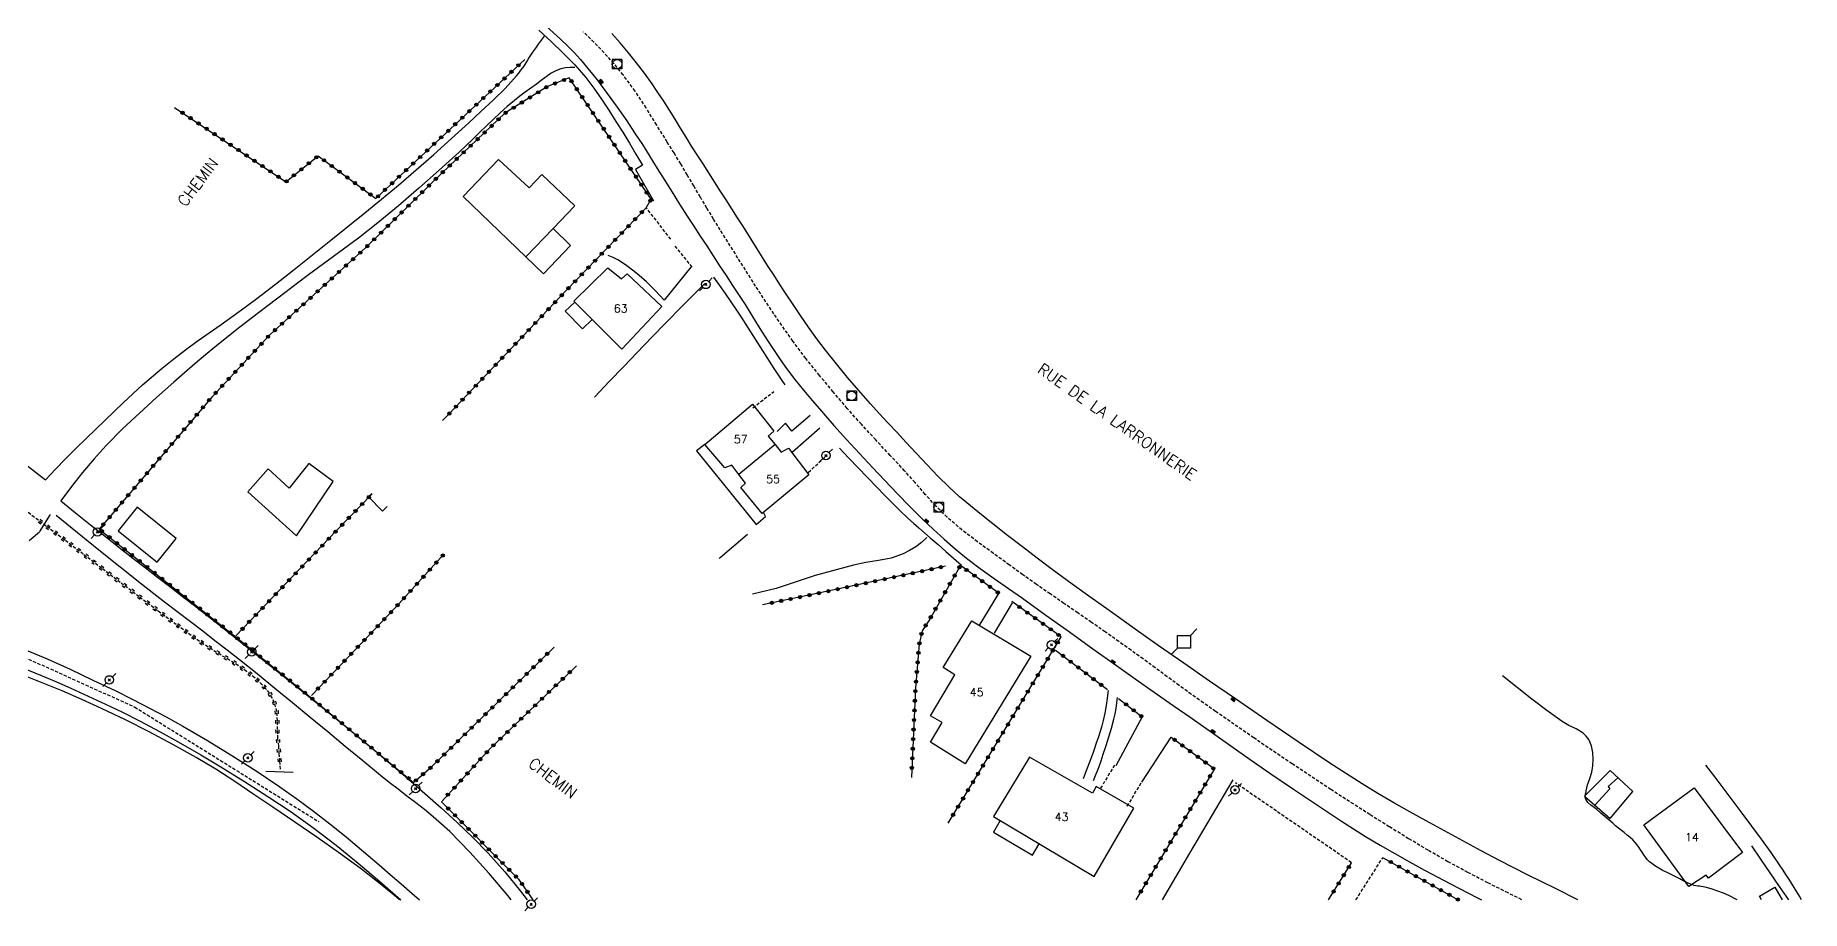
# Model space of a CAD drawing. Header units: millimetres. Extents: x 168000 to 169000, y 126998 to 128000.
# Drawn here: x 168710.1 to 168986.1, y 126998.3 to 127134.9 of the extents above; entities that cross this region are included whole.
import ezdxf
from ezdxf.enums import TextEntityAlignment as Align

# ---------------------------------------------------------------- set-up
doc = ezdxf.new("R2010")
doc.units = ezdxf.units.MM
doc.linetypes.add('DASHED', pattern=[0.75, 0.5, -0.25])
doc.layers.get('0').update_dxf_attribs({"linetype": 'CONTINUOUS'})
for name, color, linetype in [('W0001', 6, 'DASHED'), ('W0008', 7, 'CONTINUOUS'), ('W0014', 7, 'CONTINUOUS'), ('W0017', 7, 'CONTINUOUS'), ('W0071', 7, 'CONTINUOUS'), ('W0101', 7, 'CONTINUOUS'), ('W0104', 1, 'CONTINUOUS'), ('W0112', 1, 'DASHED'), ('W0120', 7, 'CONTINUOUS'), ('W0211', 2, 'CONTINUOUS'), ('W0220', 5, 'DASHED'), ('W0323', 7, 'CONTINUOUS'), ('W0330', 7, 'CONTINUOUS'), ('W0401', 7, 'CONTINUOUS'), ('W0420', 7, 'CONTINUOUS'), ('W0473', 7, 'CONTINUOUS'), ('W0510', 5, 'CONTINUOUS'), ('W0600', 7, 'CONTINUOUS'), ('W0989', 7, 'CONTINUOUS'), ('W0991', 7, 'CONTINUOUS'), ('W1102', 7, 'CONTINUOUS')]:
    doc.layers.add(name, color=color, linetype=linetype)
doc.styles.get("Standard").update_dxf_attribs({"font": 'romans.shx', "width": 0.85})

# ---------------------------------------------------------------- blocks, each defined once
blk = doc.blocks.new('T420')
for p, q in [((0.75, 0.75), (-0.75, 0.75)), ((-0.75, 0.75), (-0.75, -0.75)), ((0.75, 0.75), (0.75, -0.75)), ((0.75, -0.75), (-0.75, -0.75))]:
    blk.add_line(p, q)
blk.add_ellipse((0, 0), major_axis=(-0.53, 0.53), ratio=1, start_param=3.926991, end_param=10.210176)
blk = doc.blocks.new('T401')
for p, q in [((-0.3, 0.3), (0, 0.3)), ((-0.3, -0.25), (-0.3, 0.3)), ((-0.3, 0.15), (0, 0.15)), ((-0.3, 0), (0, 0)), ((0, 0.3), (0, -0.25)), ((-0.3, -0.15), (0, -0.15)), ((-0.3, -0.25), (-0.3, -0.3)), ((-0.3, -0.3), (0, -0.3)), ((0, -0.3), (0, -0.25))]:
    blk.add_line(p, q)
blk = doc.blocks.new('T600')
for p, q in [((-0.999999, 0.999999), (0.999999, 0.999999)), ((-0.999999, -0.999999), (-0.999999, 0.999999)), ((0.999999, 0.999999), (1.999998, 1.999998)), ((0.999999, 0.999999), (0.999999, -0.999999)), ((-0.999999, -0.999999), (-1.999998, -1.999998)), ((0.999999, -0.999999), (-0.999999, -0.999999))]:
    blk.add_line(p, q)
blk = doc.blocks.new('T473')
for p, q in [((-0.166667, 0.166667), (0.166667, -0.166667)), ((-0.166667, -0.166667), (0.166667, 0.166667)), ((0.500001, 0.500001), (1.000002, 1.000002)), ((-1.000002, -1.000002), (-0.500001, -0.500001))]:
    blk.add_line(p, q)
blk.add_ellipse((0, 0), major_axis=(0.471405, 0.471405), ratio=1, start_param=5.4977871438, end_param=11.780972451)
blk = doc.blocks.new('t323o')
at = {"color": 0, "linetype": 'Continuous'}
for radius in [0.25, 0.15]:
    blk.add_circle((0, 0), radius, dxfattribs=at)
blk = doc.blocks.new('t220o')
at = {"color": 0, "linetype": 'Continuous'}
for p, q in [((-0.25, 0.25), (0.25, 0.25)), ((-0.25, -0.25), (0.25, -0.25))]:
    blk.add_line(p, q, dxfattribs=at)

msp = doc.modelspace()

# ---------------------------------------------------------------- linework, layer by layer
at = {"layer": 'W0001'}
for points in [[(168942.36, 127000), (168940.21, 127001.07), (168937.06, 127002.64), (168933.93, 127004.26), (168930.83, 127005.94), (168927.74, 127007.71), (168924.68, 127009.53), (168921.64, 127011.39), (168918.62, 127013.28), (168912.53, 127017.2), (168906.48, 127021.21), (168900.48, 127025.27), (168894.52, 127029.39), (168892.61, 127030.72), (168890.72, 127032.08), (168888.83, 127033.45), (168886.95, 127034.82), (168885.08, 127036.2), (168883.2, 127037.58), (168881.31, 127038.94), (168879.42, 127040.3), (168877.28, 127041.8), (168875.14, 127043.3), (168872.98, 127044.78), (168870.83, 127046.25), (168868.68, 127047.74), (168866.53, 127049.23), (168864.4, 127050.74), (168862.28, 127052.27), (168859.8, 127054.07), (168857.32, 127055.87), (168854.89, 127057.74), (168852.56, 127059.74), (168850.81, 127061.46), (168849.17, 127063.28), (168847.56, 127065.13), (168845.94, 127066.95), (168843.69, 127069.37), (168841.42, 127071.79), (168839.18, 127074.22), (168836.98, 127076.7), (168834.79, 127079.26), (168832.63, 127081.85), (168830.51, 127084.49), (168828.48, 127087.19), (168825.5, 127091.44), (168822.66, 127095.78), (168819.9, 127100.17), (168817.14, 127104.56), (168816.09, 127106.26), (168815.05, 127107.98), (168814.02, 127109.7), (168813, 127111.42), (168811.98, 127113.15), (168810.95, 127114.87), (168809.91, 127116.58), (168808.85, 127118.28), (168807.2, 127120.94), (168805.55, 127123.61), (168803.82, 127126.24), (168801.97, 127128.77), (168800.51, 127130.54), (168798.98, 127132.23), (168797.39, 127133.87), (168795.77, 127135.47)], [(168694.71, 127044.05), (168725.65, 127030.08), (168754.41, 127012.19)]]:
    msp.add_lwpolyline(points, dxfattribs=at)
at = {"layer": 'W0008'}
for points in [[(168951.14, 127000), (168947.62, 127001.73), (168943.24, 127003.91), (168938.89, 127006.13), (168936, 127007.64), (168933.13, 127009.18), (168930.27, 127010.75), (168927.42, 127012.33), (168924.89, 127013.74), (168922.38, 127015.15), (168919.88, 127016.6), (168917.4, 127018.1), (168912.39, 127021.32), (168907.44, 127024.63), (168902.53, 127028), (168897.62, 127031.37), (168893.59, 127034.14), (168889.57, 127036.92), (168885.56, 127039.71), (168881.57, 127042.52), (168878.41, 127044.76), (168875.26, 127047), (168872.13, 127049.27), (168869.01, 127051.56), (168866.66, 127053.31), (168864.33, 127055.08), (168862.01, 127056.87), (168859.71, 127058.68), (168857.97, 127060.08), (168856.24, 127061.48), (168854.53, 127062.91), (168852.88, 127064.4), (168851.14, 127066.11), (168849.46, 127067.88), (168847.81, 127069.67), (168846.15, 127071.45), (168844.75, 127072.93), (168843.36, 127074.41), (168841.97, 127075.9), (168840.61, 127077.41), (168838.81, 127079.47), (168837.02, 127081.54), (168835.27, 127083.64), (168833.57, 127085.78), (168832.22, 127087.57), (168830.92, 127089.38), (168829.65, 127091.22), (168828.4, 127093.07), (168827.42, 127094.54), (168826.45, 127096.03), (168825.49, 127097.53), (168824.54, 127099.03), (168823.59, 127100.53), (168822.65, 127102.04), (168821.7, 127103.54), (168820.75, 127105.04), (168819.85, 127106.44), (168818.95, 127107.85), (168818.04, 127109.25), (168817.14, 127110.65), (168816.24, 127112.06), (168815.34, 127113.46), (168814.44, 127114.86), (168813.54, 127116.27), (168812.66, 127117.66), (168811.79, 127119.06), (168810.93, 127120.46), (168810.07, 127121.86), (168809.2, 127123.25), (168808.31, 127124.64), (168807.4, 127126.01), (168806.47, 127127.37), (168805.28, 127129.02), (168804.07, 127130.64), (168802.8, 127132.23), (168801.49, 127133.78), (168800.17, 127135.23)], [(168710.76, 127057.39), (168709.15, 127056.04)], [(168708.33, 127039.13), (168711.95, 127037.58), (168715.55, 127035.97), (168719.13, 127034.3), (168722.68, 127032.59), (168725.33, 127031.27), (168727.96, 127029.92), (168730.57, 127028.53), (168733.15, 127027.08), (168737.01, 127024.83), (168740.83, 127022.51), (168744.61, 127020.11), (168748.33, 127017.63), (168750.97, 127015.75), (168753.57, 127013.81), (168756.12, 127011.83), (168758.66, 127009.81), (168760.41, 127008.38), (168762.14, 127006.92), (168763.86, 127005.45), (168765.57, 127003.96), (168767.28, 127002.47), (168768.98, 127000.99), (168770.13, 127000)], [(168708.9, 127035.91), (168711.17, 127034.97), (168713.44, 127034), (168715.69, 127033), (168718.39, 127031.79), (168721.08, 127030.54), (168723.75, 127029.26), (168726.4, 127027.93), (168729.62, 127026.22), (168732.81, 127024.45), (168735.96, 127022.62), (168739.09, 127020.75), (168742.79, 127018.46), (168746.46, 127016.13), (168750.08, 127013.72), (168753.62, 127011.19), (168757.13, 127008.51), (168760.55, 127005.71), (168763.92, 127002.85), (168767.21, 127000)]]:
    msp.add_lwpolyline(points, dxfattribs=at)
at = {"layer": 'W0014'}
for points in [[(168788.8, 127135.74), (168790.72, 127133.98), (168792.59, 127132.18), (168794.4, 127130.31), (168796.11, 127128.35), (168797.39, 127126.7), (168798.57, 127124.99), (168799.71, 127123.24), (168800.83, 127121.49), (168801.9, 127119.8), (168802.94, 127118.1), (168803.96, 127116.38), (168804.96, 127114.65)], [(168789.87, 127136.42), (168792.22, 127134.31), (168793.27, 127133.29), (168794.29, 127132.24), (168795.29, 127131.15), (168796.24, 127130.04), (168797.9, 127127.99), (168799.48, 127125.88), (168801.02, 127123.73), (168802.52, 127121.57), (168803.75, 127119.74), (168804.96, 127117.9), (168806.14, 127116.04), (168807.3, 127114.17), (168808.46, 127112.3), (168809.62, 127110.43), (168810.79, 127108.56), (168811.98, 127106.71), (168812.98, 127105.16), (168813.99, 127103.61), (168815.01, 127102.06), (168816.03, 127100.52), (168817.04, 127098.97), (168818.06, 127097.43), (168819.07, 127095.88), (168820.08, 127094.34), (168821, 127092.91), (168821.91, 127091.47), (168822.8, 127090.02), (168823.7, 127088.58), (168824.61, 127087.14), (168825.54, 127085.72), (168826.49, 127084.31), (168827.47, 127082.92), (168828.78, 127081.2), (168830.14, 127079.53), (168831.53, 127077.88), (168832.93, 127076.25), (168834.89, 127074.02), (168836.87, 127071.82), (168838.88, 127069.64), (168840.9, 127067.48), (168842.83, 127065.43), (168844.77, 127063.39), (168846.73, 127061.37), (168848.75, 127059.4), (168850.41, 127057.83), (168852.11, 127056.29), (168853.84, 127054.79), (168855.61, 127053.33), (168857.74, 127051.7), (168859.94, 127050.14), (168862.15, 127048.6), (168864.35, 127047.05), (168868.01, 127044.43), (168871.68, 127041.8), (168875.35, 127039.18), (168879.02, 127036.56), (168881.97, 127034.48), (168884.92, 127032.41), (168887.88, 127030.34), (168890.84, 127028.27), (168893.87, 127026.14), (168896.9, 127024), (168899.94, 127021.87), (168902.99, 127019.77), (168906.7, 127017.25), (168910.42, 127014.75), (168914.17, 127012.28), (168917.96, 127009.89), (168920.23, 127008.52), (168922.52, 127007.19), (168924.83, 127005.89), (168927.15, 127004.62), (168931.23, 127002.46), (168935.35, 127000.37), (168936.09, 127000)], [(168804.96, 127114.65), (168803.9, 127113.97)], [(168803.9, 127113.97), (168806.68, 127109.12)], [(168816.08, 127097.17), (168817, 127095.91), (168817.9, 127094.63), (168818.79, 127093.35), (168819.66, 127092.06), (168820.41, 127090.93), (168821.14, 127089.79), (168821.86, 127088.64), (168822.58, 127087.49), (168823.3, 127086.34), (168824.02, 127085.2), (168824.75, 127084.06), (168825.49, 127082.92), (168825.91, 127082.29), (168826.34, 127081.66), (168826.77, 127081.03), (168827.21, 127080.4)], [(168835.77, 127070.5), (168837.22, 127068.95), (168838.67, 127067.42), (168840.14, 127065.89), (168841.62, 127064.38), (168842.81, 127063.16), (168844, 127061.96), (168845.21, 127060.76), (168846.44, 127059.58), (168847.3, 127058.8), (168848.18, 127058.03), (168849.06, 127057.27), (168849.94, 127056.51), (168851.16, 127055.44), (168852.37, 127054.38), (168853.59, 127053.31), (168854.81, 127052.25)]]:
    msp.add_lwpolyline(points, dxfattribs=at)
at = {"layer": 'W0017'}
for points in [[(168808.35, 127093.6), (168807.02, 127095.07), (168805.61, 127096.46), (168804.12, 127097.76), (168802.55, 127098.97), (168801.86, 127099.44), (168801.14, 127099.87), (168800.4, 127100.25), (168799.64, 127100.59)], [(168812.51, 127098.73), (168808.35, 127093.6)], [(168797.51, 127078.48), (168797.54, 127078.51), (168799.79, 127080.89), (168802.05, 127083.26), (168805.18, 127086.51), (168808.33, 127089.74), (168811.49, 127092.95), (168814.68, 127096.14)], [(168831.16, 127075.58), (168828.3, 127073.17), (168827.32, 127074.39), (168826.02, 127073.09)], [(168828.43, 127069.91), (168832.67, 127073.68)], [(168816.98, 127053.28), (168817.13, 127053.42), (168819.27, 127055.26), (168821.41, 127057.09)], [(168849.41, 127056.56), (168848.58, 127055.79), (168847.68, 127055.1), (168846.71, 127054.5), (168845.7, 127053.99), (168843.81, 127053.34), (168841.86, 127052.93), (168839.89, 127052.62), (168837.96, 127052.25), (168831.96, 127050.59), (168825.88, 127048.61), (168822.19, 127047.7)], [(168857.59, 127042.74), (168860.64, 127047.8)], [(168862.73, 127046.37), (168859.92, 127041.62)], [(168877.72, 127032.64), (168877.6, 127031.47), (168877.44, 127030.3), (168877.23, 127029.14), (168876.98, 127027.98), (168876.76, 127027.12), (168876.49, 127026.27), (168876.21, 127025.43), (168875.92, 127024.59), (168875.43, 127023.15), (168874.91, 127021.72), (168874.38, 127020.29), (168873.83, 127018.87)], [(168875.47, 127018.61), (168875.87, 127019.63), (168876.26, 127020.66), (168876.63, 127021.7), (168876.98, 127022.74), (168877.43, 127024.08), (168877.86, 127025.43), (168878.27, 127026.79), (168878.62, 127028.17), (168878.81, 127029.01), (168878.97, 127029.87), (168879.1, 127030.72), (168879.21, 127031.58)], [(168883.05, 127028.54), (168878.92, 127020.91)], [(168883.02, 127018.37), (168887.58, 127025.36)]]:
    msp.add_lwpolyline(points, dxfattribs=at)
at = {"layer": 'W0071'}
for points in [[(168711.72, 127065.57), (168713.28, 127067.21), (168714.86, 127068.82), (168716.46, 127070.42), (168718.08, 127072.01), (168720.98, 127074.82), (168723.9, 127077.62), (168726.87, 127080.36), (168729.94, 127083), (168731.74, 127084.44), (168733.57, 127085.83), (168735.42, 127087.18), (168737.3, 127088.5), (168739.17, 127089.82), (168741.05, 127091.15), (168742.91, 127092.49), (168744.75, 127093.86), (168747.66, 127096.11), (168750.54, 127098.38), (168753.41, 127100.68), (168756.27, 127102.97), (168758.93, 127105.09), (168761.59, 127107.21), (168764.23, 127109.35), (168766.84, 127111.53), (168769.63, 127113.92), (168772.39, 127116.35), (168775.13, 127118.81), (168777.83, 127121.3), (168779.75, 127123.06), (168781.67, 127124.83), (168783.55, 127126.65), (168785.3, 127128.59), (168785.66, 127129.03), (168786, 127129.48), (168786.32, 127129.94), (168786.63, 127130.41), (168786.94, 127130.89), (168787.25, 127131.36), (168787.56, 127131.83), (168787.87, 127132.3), (168788.32, 127132.93), (168788.76, 127133.56), (168789.2, 127134.18), (168789.65, 127134.81)], [(168794.39, 127129.91), (168793.67, 127129.92), (168792.95, 127129.84), (168792.24, 127129.69), (168791.56, 127129.46), (168790.7, 127129.03), (168789.91, 127128.48), (168789.16, 127127.88), (168788.4, 127127.32), (168787.53, 127126.7), (168786.66, 127126.08), (168785.8, 127125.44), (168784.96, 127124.77), (168783.84, 127123.81), (168782.74, 127122.82), (168781.66, 127121.81), (168780.6, 127120.79), (168779.54, 127119.76), (168778.48, 127118.73), (168777.41, 127117.72), (168776.32, 127116.72), (168773.2, 127113.9), (168770.06, 127111.1), (168766.88, 127108.34), (168763.64, 127105.65), (168762.12, 127104.45), (168760.59, 127103.27), (168759.04, 127102.11), (168757.49, 127100.96), (168755.92, 127099.83), (168754.36, 127098.69), (168752.81, 127097.54), (168751.27, 127096.38), (168748.03, 127093.93), (168744.8, 127091.47), (168741.59, 127089), (168738.42, 127086.47), (168736.73, 127085.08), (168735.06, 127083.67), (168733.41, 127082.25), (168731.77, 127080.8), (168729.07, 127078.4), (168726.38, 127075.98), (168723.74, 127073.5), (168721.2, 127070.92), (168719.31, 127068.84), (168717.5, 127066.71), (168715.75, 127064.51), (168714.08, 127062.26)], [(168703.24, 127072.13), (168711.72, 127065.57)], [(168714.08, 127062.26), (168716.41, 127060.39), (168718.74, 127058.54), (168721.08, 127056.69), (168723.43, 127054.84), (168725.34, 127053.34), (168727.27, 127051.85), (168729.2, 127050.37), (168731.12, 127048.89), (168733.05, 127047.4), (168734.98, 127045.91), (168736.9, 127044.42), (168738.82, 127042.92), (168742.96, 127039.66), (168747.09, 127036.38), (168751.2, 127033.08), (168755.29, 127029.76), (168759.26, 127026.51), (168763.21, 127023.24), (168767.13, 127019.94), (168771, 127016.57), (168773.53, 127014.32), (168776.04, 127012.05), (168778.49, 127009.72), (168780.85, 127007.29), (168783.46, 127004.37), (168785.94, 127001.34), (168786.98, 127000)], [(168784.44, 127000), (168783.92, 127000.65), (168781.03, 127004.09), (168778.03, 127007.43), (168774.87, 127010.63), (168773.59, 127011.82), (168772.27, 127012.95), (168770.92, 127014.06), (168769.55, 127015.13), (168768.17, 127016.19), (168766.79, 127017.25), (168765.42, 127018.31), (168764.06, 127019.4), (168761.3, 127021.66), (168758.55, 127023.92), (168755.8, 127026.19), (168753.06, 127028.47), (168750.31, 127030.73), (168747.55, 127032.99), (168744.78, 127035.24), (168742, 127037.47), (168740.1, 127038.96), (168738.19, 127040.44), (168736.28, 127041.91), (168734.36, 127043.37), (168732.44, 127044.83), (168730.52, 127046.29), (168728.61, 127047.77), (168726.71, 127049.25), (168723.36, 127051.91), (168720.02, 127054.58), (168716.7, 127057.27), (168713.39, 127059.98)], [(168986.09, 127000), (168985.74, 127000.55), (168985.32, 127001.23), (168984.9, 127001.91), (168984.48, 127002.59), (168984.06, 127003.27), (168983.63, 127003.94), (168983.2, 127004.62), (168982.75, 127005.28), (168981.3, 127007.37), (168979.82, 127009.43), (168978.31, 127011.48), (168976.79, 127013.52), (168975.39, 127015.4), (168973.98, 127017.27), (168972.56, 127019.13), (168971.12, 127020.99)], [(168978.25, 127008.43), (168979.67, 127006.31), (168981.11, 127004.19), (168982.56, 127002.08), (168984.01, 127000)]]:
    msp.add_lwpolyline(points, dxfattribs=at)
at = {"layer": 'W0101'}
for points in [[(168794.39, 127108.3), (168789.28, 127113.21), (168787.28, 127111.12), (168782.5, 127115.55), (168776.97, 127109.8), (168786.78, 127100.38)], [(168794.38, 127108.29), (168791.01, 127104.78), (168786.78, 127100.38)], [(168820.05, 127066.37), (168818.92, 127067.82), (168817.83, 127067.4), (168814.71, 127071.08), (168822.18, 127077.38)], [(168822.18, 127077.38), (168825.49, 127073.15), (168824.64, 127072.35), (168825.69, 127071.06)], [(168825.69, 127071.06), (168826.65, 127069.89), (168827.77, 127070.47), (168830.97, 127066.34), (168823.69, 127060.27), (168820.35, 127064.33), (168821.09, 127065.04), (168820.05, 127066.37)]]:
    msp.add_lwpolyline(points, dxfattribs=at)
for points in [[(168799.56, 127098.65), (168801.7, 127096.91), (168802.6, 127097.7), (168808.01, 127092.59), (168801.78, 127085.94), (168794.26, 127093.46)], [(168856.45, 127043.53), (168865.67, 127038.02), (168855.42, 127021.23), (168849.96, 127024.57), (168851.79, 127027.64), (168849.96, 127028.7), (168853.8, 127035.13), (168851.98, 127036.27)], [(168865.46, 127022.23), (168859.84, 127012.99), (168875.53, 127003.61), (168881.75, 127014.29), (168875.84, 127017.65), (168875.31, 127016.62)], [(168961.43, 127011.67), (168969.3, 127017.49), (168976.87, 127007.37), (168971.55, 127003.35), (168971.18, 127003.82), (168968.45, 127002.05)]]:
    msp.add_lwpolyline(points, close=True, dxfattribs=at)
at = {"layer": 'W0104'}
for points in [[(168786.78, 127100.38), (168789.53, 127097.73), (168793.73, 127102.13), (168791.01, 127104.78)], [(168794.43, 127093.3), (168792.91, 127091.87), (168795.61, 127089.12), (168797.14, 127090.58)], [(168814.71, 127071.08), (168813.44, 127070.07), (168822.73, 127058.55), (168824.22, 127059.85), (168823.91, 127060.46)], [(168762.71, 127063.42), (168762.17, 127062.88), (168764.38, 127060.67)], [(168764.38, 127060.67), (168765.11, 127061.4)], [(168957.35, 127019.03), (168955.87, 127017.68), (168956.13, 127017.31), (168953.8, 127014.76)], [(168860.89, 127012.36), (168859.82, 127010.53), (168865.91, 127006.95), (168866.97, 127008.73)], [(168979.81, 127000), (168979.49, 127000.56), (168981.91, 127001.94)], [(168981.91, 127001.94), (168983.02, 127000)]]:
    msp.add_lwpolyline(points, dxfattribs=at)
for points in [[(168743.32, 127063.69), (168750.9, 127056.78), (168756.67, 127065.28), (168752.86, 127068.09), (168749.78, 127064.25), (168746.52, 127067.29)], [(168723.06, 127057.6), (168729.15, 127052.7), (168732.13, 127056.4), (168726.04, 127061.3), (168723.06, 127057.6)], [(168956.16, 127020.17), (168952.18, 127016.17), (168956.16, 127012.7), (168959.73, 127016.91)]]:
    msp.add_lwpolyline(points, close=True, dxfattribs=at)
at = {"layer": 'W0112'}
for points in [[(168809.41, 127103.1), (168805.57, 127108.03)], [(168812.77, 127098.76), (168810.07, 127102.05)], [(168822.23, 127076.8), (168825.51, 127079.34)], [(168830.89, 127066.71), (168833.75, 127069.33)], [(168878.73, 127021.02), (168876.56, 127017.39)], [(168880.72, 127014.58), (168883, 127018.39)], [(168915.76, 127005.78), (168897.64, 127018.23)], [(168916.46, 127000), (168920.64, 127006.55)]]:
    msp.add_lwpolyline(points, dxfattribs=at)
at = {"layer": 'W0120'}
for points in [[(168712.46, 127060.14), (168710.76, 127057.49)], [(168746.15, 127020.09), (168750.42, 127019.93)]]:
    msp.add_lwpolyline(points, dxfattribs=at)
at = {"layer": 'W0211'}
msp.add_lwpolyline([(168976, 127000), (168975.89, 127000.06), (168974.7, 127000.65), (168973.86, 127001.03), (168972.99, 127001.36), (168972.12, 127001.66), (168971.23, 127001.92), (168970.96, 127001.98), (168970.68, 127002.03), (168970.41, 127002.07), (168970.13, 127002.1), (168969.85, 127002.14), (168969.58, 127002.18), (168969.3, 127002.24), (168969.03, 127002.31), (168968.35, 127002.58), (168967.7, 127002.9), (168967.07, 127003.24), (168966.44, 127003.59), (168965.38, 127004.11), (168964.31, 127004.63), (168963.26, 127005.22), (168962.3, 127005.94), (168961.97, 127006.27), (168961.68, 127006.63), (168961.41, 127007.02), (168961.16, 127007.41), (168960.92, 127007.8), (168960.67, 127008.18), (168960.4, 127008.56), (168960.1, 127008.91), (168959.7, 127009.33), (168959.27, 127009.72), (168958.83, 127010.1), (168958.38, 127010.47), (168957.93, 127010.83), (168957.48, 127011.19), (168957.03, 127011.56), (168956.58, 127011.93), (168955.96, 127012.46), (168955.33, 127013), (168954.71, 127013.53), (168954.09, 127014.08), (168953.65, 127014.42), (168953.16, 127014.76), (168952.7, 127015.18), (168952.37, 127015.69), (168952.32, 127015.85), (168952.29, 127016.02), (168952.29, 127016.19), (168952.31, 127016.36), (168952.33, 127016.52), (168952.36, 127016.67), (168952.4, 127016.83), (168952.42, 127016.99), (168952.65, 127017.96), (168952.99, 127018.93), (168953.3, 127019.91), (168953.46, 127020.91), (168953.5, 127021.93), (168953.47, 127022.98), (168953.27, 127024.03), (168952.82, 127025.02), (168952.42, 127025.54), (168951.93, 127025.98), (168951.4, 127026.34), (168950.84, 127026.66), (168950.29, 127026.93), (168949.73, 127027.2), (168949.18, 127027.49), (168948.66, 127027.82), (168946.29, 127029.55), (168943.95, 127031.32), (168941.63, 127033.12), (168939.34, 127034.95)], dxfattribs=at)
at = {"layer": 'W0220'}
msp.add_lwpolyline([(168748.43, 127020.38), (168748.34, 127021.58), (168748.24, 127022.78), (168748.14, 127023.98), (168748.03, 127025.17), (168747.97, 127026.55), (168747.96, 127027.95), (168747.85, 127029.37), (168747.5, 127030.74), (168747.15, 127031.52), (168746.69, 127032.25), (168746.15, 127032.92), (168745.57, 127033.55), (168744.39, 127034.64), (168743.12, 127035.63), (168741.81, 127036.54), (168740.45, 127037.4), (168739.09, 127038.22), (168737.74, 127039.05), (168736.39, 127039.9), (168735.08, 127040.8), (168732.14, 127042.95), (168729.21, 127045.12), (168726.3, 127047.31), (168723.4, 127049.52), (168720.5, 127051.73), (168717.61, 127053.94), (168714.71, 127056.14), (168711.8, 127058.34), (168708.89, 127060.51)], dxfattribs=at)
at = {"layer": 'W0323'}
for points in [[(168731.88, 127123.68), (168749.28, 127112.08), (168754.29, 127116.11), (168763.32, 127109.49), (168786.58, 127131.16)], [(168805.57, 127108.03), (168806.34, 127109.36), (168793.54, 127128.3), (168790.15, 127126.97), (168783.5, 127122.79), (168773.68, 127113.49), (168761.73, 127101.78), (168746.82, 127088.24), (168737.68, 127078.47), (168720.12, 127057.84), (168741.25, 127041.17), (168753.15, 127031.58), (168769.2, 127018.31), (168772.14, 127020.83), (168791.17, 127039.45)], [(168805.57, 127108.03), (168793.12, 127095.16), (168774.74, 127075.82), (168773.76, 127074.81)], [(168762.75, 127063.38), (168757.2, 127057.62), (168741.47, 127041.2)], [(168753.25, 127031.88), (168766.42, 127045.65), (168773.97, 127053.94)], [(168852.35, 127052.06), (168830.49, 127047.43), (168823.72, 127046.05)], [(168860.69, 127047.82), (168854.65, 127052.17), (168849.86, 127043.82), (168848.69, 127042), (168848.22, 127039.88), (168847.63, 127033.07), (168847.01, 127019.07)], [(168852.74, 127011.97), (168870.39, 127041.04), (168862.68, 127046.55)], [(168869.49, 127038.98), (168877.62, 127032.8)], [(168794.68, 127036.5), (168793.15, 127035.08), (168781.23, 127023.64), (168773.57, 127015.29)], [(168879.37, 127031.43), (168883.05, 127028.54)], [(168887.58, 127025.36), (168894.33, 127020.41), (168882.08, 127000)], [(168773.57, 127015.29), (168785.62, 127003.22), (168787.86, 127000)], [(168912.18, 127000), (168915.76, 127005.78)], [(168920.58, 127006.61), (168932.43, 127000)]]:
    msp.add_lwpolyline(points, dxfattribs=at)
at = {"layer": 'W0330'}
msp.add_lwpolyline([(168886.22, 127000), (168890.48, 127007.27), (168897.25, 127018.71)], dxfattribs=at)
at = {"layer": 'W0510'}
msp.add_lwpolyline([(168767.02, 127000), (168766.55, 127000.39), (168763.73, 127002.68), (168760.86, 127004.91), (168757.51, 127007.38), (168754.12, 127009.78), (168750.68, 127012.12), (168747.24, 127014.45), (168744.28, 127016.44), (168741.31, 127018.43), (168738.3, 127020.36), (168735.24, 127022.21), (168731.61, 127024.25), (168727.93, 127026.2), (168724.21, 127028.06), (168720.46, 127029.86), (168717.4, 127031.26), (168714.31, 127032.6), (168711.2, 127033.88), (168708.06, 127035.11)], dxfattribs=at)
at = {"layer": 'W1102'}
msp.add_lwpolyline([(168825.69, 127071.06), (168820.05, 127066.37)], dxfattribs=at)

# ---------------------------------------------------------------- block references
at = {"layer": 'W0220'}
for p, rotation in [((168710.91, 127059), 143.2152955967046), ((168712.11, 127058.1), 142.9554576820815), ((168713.31, 127057.2), 142.9554576820815), ((168714.51, 127056.29), 142.9554576820815), ((168715.7, 127055.39), 142.7438769819042), ((168716.89, 127054.48), 142.7438769819042), ((168718.09, 127053.57), 142.6385984812808), ((168719.28, 127052.66), 142.6385984812808), ((168720.47, 127051.75), 142.6385984812808), ((168721.66, 127050.84), 142.6396242937364), ((168722.86, 127049.93), 142.6396242937364), ((168724.05, 127049.02), 142.7752139612833), ((168725.24, 127048.11), 142.7752139612833), ((168726.44, 127047.21), 143.0453513018523), ((168727.64, 127046.3), 143.0453513018523), ((168728.84, 127045.4), 143.0453513018523), ((168730.04, 127044.51), 143.4217500480404), ((168731.24, 127043.61), 143.4217500480404), ((168732.45, 127042.72), 143.9044026529242), ((168733.66, 127041.84), 143.9044026529242), ((168734.87, 127040.95), 143.9044026529242), ((168736.11, 127040.1), 145.4639315236587), ((168737.37, 127039.28), 147.624249712624), ((168738.64, 127038.5), 148.7415415746331), ((168739.93, 127037.72), 148.8136473502663), ((168741.2, 127036.93), 147.6362630975416), ((168742.45, 127036.1), 145.2218017944502), ((168743.66, 127035.21), 141.7948446027518), ((168744.81, 127034.25), 137.3615850475849), ((168745.89, 127033.21), 133.0696814131933), ((168746.82, 127032.04), 122.3360659897984), ((168747.51, 127030.71), 103.9942885115291), ((168747.86, 127029.25), 94.41692041735249), ((168747.96, 127027.76), 90.57634274348169), ((168747.98, 127026.26), 92.69652176929931), ((168748.07, 127024.76), 95.0010293719817), ((168748.2, 127023.27), 94.82530537687194), ((168748.32, 127021.77), 94.649578268758)]:
    msp.add_blockref('t220o', p, dxfattribs=dict(at, rotation=rotation))
at = {"layer": 'W0323'}
for p, rotation in [((168784.51, 127129.24), 42.97387037859313), ((168785.61, 127130.26), 42.97387037859313), ((168781.22, 127126.17), 42.97387037859313), ((168782.32, 127127.19), 42.97387037859313), ((168783.42, 127128.21), 42.97387037859313), ((168788.68, 127126.04), 212.1896746197877), ((168789.95, 127126.84), 212.1896746197877), ((168791.32, 127127.43), 201.3368718911807), ((168792.72, 127127.97), 201.3368718911807), ((168793.89, 127127.79), 124.039987248409), ((168794.73, 127126.54), 124.039987248409), ((168779.03, 127124.12), 42.97387037859313), ((168780.12, 127125.15), 42.97387037859313), ((168784.87, 127123.65), 212.1896746197877), ((168786.14, 127124.44), 212.1896746197877), ((168787.41, 127125.24), 212.1896746197877), ((168795.57, 127125.3), 124.039987248409), ((168796.41, 127124.06), 124.039987248409), ((168733.13, 127122.85), 326.3099319830466), ((168734.38, 127122.02), 326.3099319830466), ((168735.63, 127121.19), 326.3099319830466), ((168775.73, 127121.06), 42.97387037859313), ((168776.83, 127122.08), 42.97387037859313), ((168777.93, 127123.1), 42.97387037859313), ((168781.41, 127120.8), 223.4132669950398), ((168782.5, 127121.83), 223.4132669950398), ((168783.6, 127122.85), 212.1896746197877), ((168797.25, 127122.81), 124.039987248409), ((168798.09, 127121.57), 124.039987248409), ((168736.88, 127120.35), 326.3099319830466), ((168738.12, 127119.52), 326.3099319830466), ((168739.37, 127118.69), 326.3099319830466), ((168740.62, 127117.86), 326.3099319830466), ((168772.44, 127117.99), 42.97387037859313), ((168773.54, 127119.01), 42.97387037859313), ((168774.64, 127120.03), 42.97387037859313), ((168778.14, 127117.71), 223.4132669950398), ((168779.23, 127118.74), 223.4132669950398), ((168780.32, 127119.77), 223.4132669950398), ((168798.93, 127120.33), 124.039987248409), ((168799.77, 127119.08), 124.039987248409), ((168800.6, 127117.84), 124.039987248409), ((168741.87, 127117.03), 326.3099319830466), ((168743.12, 127116.19), 326.3099319830466), ((168744.36, 127115.36), 326.3099319830466), ((168752.86, 127114.96), 38.80738024495503), ((168754.03, 127115.9), 38.80738024495503), ((168755.23, 127115.42), 323.7534499505247), ((168769.15, 127114.92), 42.97387037859313), ((168770.25, 127115.94), 42.97387037859313), ((168771.34, 127116.97), 42.97387037859313), ((168775.96, 127115.65), 223.4132669950398), ((168777.05, 127116.68), 223.4132669950398), ((168801.44, 127116.6), 124.039987248409), ((168802.28, 127115.36), 124.039987248409), ((168745.61, 127114.53), 326.3099319830466), ((168746.86, 127113.7), 326.3099319830466), ((168748.11, 127112.86), 326.3099319830466), ((168749.35, 127112.14), 38.80738024495503), ((168750.52, 127113.08), 38.80738024495503), ((168751.69, 127114.02), 38.80738024495503), ((168756.44, 127114.53), 323.7534499505247), ((168757.65, 127113.65), 323.7534499505247), ((168758.86, 127112.76), 323.7534499505247), ((168766.95, 127112.88), 42.97387037859313), ((168768.05, 127113.9), 42.97387037859313), ((168772.71, 127112.54), 224.4225679460071), ((168773.78, 127113.59), 223.4132669950398), ((168774.87, 127114.62), 223.4132669950398), ((168803.12, 127114.11), 124.039987248409), ((168803.96, 127112.87), 124.039987248409), ((168760.07, 127111.87), 323.7534499505247), ((168761.28, 127110.99), 323.7534499505247), ((168762.49, 127110.1), 323.7534499505247), ((168763.66, 127109.81), 42.97387037859313), ((168764.76, 127110.83), 42.97387037859313), ((168765.86, 127111.85), 42.97387037859313), ((168769.49, 127109.39), 224.4225679460071), ((168770.56, 127110.44), 224.4225679460071), ((168771.63, 127111.49), 224.4225679460071), ((168804.8, 127111.63), 124.039987248409), ((168805.64, 127110.38), 124.039987248409), ((168767.35, 127107.29), 224.4225679460071), ((168768.42, 127108.34), 224.4225679460071), ((168804.88, 127107.32), 225.958835376823), ((168806.21, 127109.13), 59.88628368273179), ((168764.14, 127104.14), 224.4225679460071), ((168765.21, 127105.19), 224.4225679460071), ((168766.28, 127106.24), 224.4225679460071), ((168801.75, 127104.09), 225.958835376823), ((168802.8, 127105.16), 225.958835376823), ((168803.84, 127106.24), 225.958835376823), ((168761.99, 127102.04), 224.4225679460071), ((168763.06, 127103.09), 224.4225679460071), ((168799.67, 127101.93), 225.958835376823), ((168800.71, 127103.01), 225.958835376823), ((168758.67, 127099), 222.2280692257447), ((168759.78, 127100.01), 222.2280692257447), ((168760.89, 127101.02), 222.2280692257447), ((168796.54, 127098.69), 225.958835376823), ((168797.58, 127099.77), 225.958835376823), ((168798.62, 127100.85), 225.958835376823), ((168755.34, 127095.98), 222.2280692257447), ((168756.45, 127096.99), 222.2280692257447), ((168757.56, 127098), 222.2280692257447), ((168794.45, 127096.54), 225.958835376823), ((168795.5, 127097.62), 225.958835376823), ((168752.01, 127092.95), 222.2280692257447), ((168753.12, 127093.96), 222.2280692257447), ((168754.23, 127094.97), 222.2280692257447), ((168791.34, 127093.29), 226.4481806371299), ((168792.37, 127094.37), 226.4481806371299), ((168793.41, 127095.46), 225.958835376823), ((168749.78, 127090.94), 222.2280692257447), ((168750.9, 127091.95), 222.2280692257447), ((168788.24, 127090.03), 226.4481806371299), ((168789.27, 127091.11), 226.4481806371299), ((168790.31, 127092.2), 226.4481806371299), ((168746.48, 127087.89), 226.9251832758318), ((168747.56, 127088.92), 222.2280692257447), ((168748.67, 127089.93), 222.2280692257447), ((168786.17, 127087.85), 226.4481806371299), ((168787.21, 127088.94), 226.4481806371299), ((168743.41, 127084.6), 226.9251832758318), ((168744.43, 127085.69), 226.9251832758318), ((168745.46, 127086.79), 226.9251832758318), ((168783.07, 127084.59), 226.4481806371299), ((168784.11, 127085.68), 226.4481806371299), ((168785.14, 127086.77), 226.4481806371299), ((168741.36, 127082.41), 226.9251832758318), ((168742.38, 127083.5), 226.9251832758318), ((168781.01, 127082.42), 226.4481806371299), ((168782.04, 127083.5), 226.4481806371299), ((168738.29, 127079.12), 226.9251832758318), ((168739.31, 127080.22), 226.9251832758318), ((168740.33, 127081.31), 226.9251832758318), ((168777.9, 127079.16), 226.4481806371299), ((168778.94, 127080.24), 226.4481806371299), ((168779.97, 127081.33), 226.4481806371299), ((168736.31, 127076.86), 229.5991874020364), ((168737.28, 127078.01), 229.5991874020364), ((168775.84, 127076.98), 226.4481806371299), ((168776.87, 127078.07), 226.4481806371299), ((168734.37, 127074.58), 229.5991874020364), ((168735.34, 127075.72), 229.5991874020364), ((168774.8, 127075.89), 226.4481806371299), ((168731.45, 127071.15), 229.5991874020364), ((168732.42, 127072.29), 229.5991874020364), ((168733.39, 127073.44), 229.5991874020364), ((168729.5, 127068.87), 229.5991874020364), ((168730.48, 127070.01), 229.5991874020364), ((168726.59, 127065.44), 229.5991874020364), ((168727.56, 127066.58), 229.5991874020364), ((168728.53, 127067.72), 229.5991874020364), ((168724.64, 127063.16), 229.5991874020364), ((168725.62, 127064.3), 229.5991874020364), ((168762.23, 127062.85), 226.0616962350763), ((168721.73, 127059.73), 229.5991874020364), ((168722.7, 127060.87), 229.5991874020364), ((168723.67, 127062.01), 229.5991874020364), ((168760.15, 127060.69), 226.0616962350763), ((168761.19, 127061.77), 226.0616962350763), ((168720.52, 127057.52), 321.7540945252264), ((168720.75, 127058.59), 229.5991874020364), ((168757.03, 127057.45), 226.2269067689913), ((168758.07, 127058.53), 226.0616962350763), ((168759.11, 127059.61), 226.0616962350763), ((168721.7, 127056.59), 321.7540945252264), ((168722.87, 127055.66), 321.7540945252264), ((168724.05, 127054.73), 321.7540945252264), ((168753.92, 127054.2), 226.2269067689913), ((168754.96, 127055.28), 226.2269067689913), ((168755.99, 127056.36), 226.2269067689913), ((168725.23, 127053.8), 321.7540945252264), ((168726.41, 127052.87), 321.7540945252264), ((168727.59, 127051.95), 321.7540945252264), ((168751.84, 127052.03), 226.2269067689913), ((168752.88, 127053.11), 226.2269067689913), ((168771.77, 127051.52), 47.66626078534552), ((168772.78, 127052.63), 47.66626078534552), ((168773.79, 127053.74), 47.66626078534552), ((168850.15, 127051.59), 191.9761308477399), ((168851.61, 127051.91), 191.9761308477399), ((168854.5, 127051.9), 240.1181867714005), ((168855.62, 127051.47), 144.2725991444475), ((168728.77, 127051.02), 321.7540945252264), ((168729.94, 127050.09), 321.7540945252264), ((168731.12, 127049.16), 321.7540945252264), ((168748.73, 127048.78), 226.2269067689913), ((168749.77, 127049.87), 226.2269067689913), ((168750.8, 127050.95), 226.2269067689913), ((168769.75, 127049.31), 47.66626078534552), ((168770.76, 127050.42), 47.66626078534552), ((168836.94, 127048.79), 191.9761308477399), ((168838.41, 127049.1), 191.9761308477399), ((168839.87, 127049.42), 191.9761308477399), ((168841.34, 127049.73), 191.9761308477399), ((168842.81, 127050.04), 191.9761308477399), ((168844.28, 127050.35), 191.9761308477399), ((168845.74, 127050.66), 191.9761308477399), ((168847.21, 127050.97), 191.9761308477399), ((168848.68, 127051.28), 191.9761308477399), ((168853, 127049.3), 240.1181867714005), ((168853.75, 127050.6), 240.1181867714005), ((168856.84, 127050.59), 144.2725991444475), ((168858.06, 127049.72), 144.2725991444475), ((168859.27, 127048.84), 144.2725991444475), ((168732.3, 127048.23), 321.7540945252264), ((168733.48, 127047.3), 321.7540945252264), ((168734.66, 127046.37), 321.7540945252264), ((168746.65, 127046.62), 226.2269067689913), ((168747.69, 127047.7), 226.2269067689913), ((168766.72, 127045.98), 47.66626078534552), ((168767.73, 127047.09), 47.66626078534552), ((168768.74, 127048.2), 47.66626078534552), ((168825.19, 127046.35), 191.4384953281127), ((168826.66, 127046.65), 191.4384953281127), ((168828.13, 127046.95), 191.4384953281127), ((168829.6, 127047.24), 191.4384953281127), ((168831.07, 127047.55), 191.9761308477399), ((168832.54, 127047.86), 191.9761308477399), ((168834.01, 127048.17), 191.9761308477399), ((168835.47, 127048.48), 191.9761308477399), ((168851.51, 127046.7), 240.1181867714005), ((168852.26, 127048), 240.1181867714005), ((168860.49, 127047.97), 144.2725991444475), ((168735.83, 127045.45), 321.7540945252264), ((168737.01, 127044.52), 321.7540945252264), ((168738.19, 127043.59), 321.7540945252264), ((168743.54, 127043.37), 226.2269067689913), ((168744.58, 127044.45), 226.2269067689913), ((168745.62, 127045.53), 226.2269067689913), ((168764.65, 127043.8), 46.29555325622984), ((168765.69, 127044.89), 46.29555325622984), ((168850.02, 127044.1), 240.1181867714005), ((168850.76, 127045.4), 240.1181867714005), ((168863.89, 127045.69), 144.4437000578821), ((168865.11, 127044.81), 144.4437000578821), ((168866.33, 127043.94), 144.4437000578821), ((168739.37, 127042.66), 321.7540945252264), ((168740.55, 127041.73), 321.7540945252264), ((168741.72, 127040.8), 321.1229878018744), ((168742.5, 127042.28), 226.2269067689913), ((168761.54, 127040.55), 46.29555325622984), ((168762.58, 127041.64), 46.29555325622984), ((168763.62, 127042.72), 46.29555325622984), ((168848.58, 127041.49), 257.3196158665835), ((168849.22, 127042.82), 237.4751074515322), ((168867.55, 127043.07), 144.4437000578821), ((168868.77, 127042.2), 144.4437000578821), ((168869.99, 127041.33), 144.4437000578821), ((168742.89, 127039.86), 321.1229878018744), ((168744.05, 127038.92), 321.1229878018744), ((168745.22, 127037.97), 321.1229878018744), ((168759.47, 127038.38), 46.29555325622984), ((168760.51, 127039.47), 46.29555325622984), ((168790.1, 127038.4), 44.36604788604449), ((168848.1, 127038.54), 265.1072344940151), ((168848.25, 127040.03), 257.3196158665835), ((168868.3, 127037.61), 58.7386223433246), ((168869.08, 127038.89), 58.7386223433246), ((168869.86, 127040.18), 58.7386223433246), ((168870.68, 127038.07), 322.8030398180118), ((168746.39, 127037.03), 321.1229878018744), ((168747.56, 127036.09), 321.1229878018744), ((168748.73, 127035.15), 321.1229878018744), ((168756.36, 127035.13), 46.29555325622984), ((168757.4, 127036.21), 46.29555325622984), ((168758.44, 127037.3), 46.29555325622984), ((168786.88, 127035.25), 44.36604788604449), ((168787.96, 127036.3), 44.36604788604449), ((168789.03, 127037.35), 44.36604788604449), ((168793.62, 127035.52), 222.7432121796596), ((168847.85, 127035.55), 265.1072344940151), ((168847.97, 127037.04), 265.1072344940151), ((168866.75, 127035.05), 58.7386223433246), ((168867.53, 127036.33), 58.7386223433246), ((168871.88, 127037.16), 322.8030398180118), ((168873.07, 127036.25), 322.8030398180118), ((168874.27, 127035.35), 322.8030398180118), ((168749.89, 127034.21), 321.1229878018744), ((168751.06, 127033.27), 321.1229878018744), ((168752.23, 127032.32), 321.1229878018744), ((168754.29, 127032.96), 46.29555325622984), ((168755.33, 127034.05), 46.29555325622984), ((168783.67, 127032.1), 44.36604788604449), ((168784.74, 127033.15), 44.36604788604449), ((168785.81, 127034.2), 44.36604788604449), ((168790.37, 127032.42), 223.8308579704094), ((168791.45, 127033.46), 223.8308579704094), ((168792.53, 127034.49), 223.8308579704094), ((168847.61, 127032.56), 267.4352723782595), ((168847.72, 127034.05), 265.1072344940151), ((168865.19, 127032.48), 58.7386223433246), ((168865.97, 127033.77), 58.7386223433246), ((168875.46, 127034.44), 322.8030398180118), ((168876.66, 127033.53), 322.8030398180118), ((168753.39, 127031.38), 320.4183472629492), ((168754.55, 127030.42), 320.4183472629492), ((168755.71, 127029.47), 320.4183472629492), ((168781.52, 127030.01), 44.36604788604449), ((168782.59, 127031.06), 44.36604788604449), ((168787.12, 127029.3), 223.8308579704094), ((168788.21, 127030.34), 223.8308579704094), ((168789.29, 127031.38), 223.8308579704094), ((168847.48, 127029.56), 267.4352723782595), ((168847.54, 127031.06), 267.4352723782595), ((168863.63, 127029.92), 58.7386223433246), ((168864.41, 127031.2), 58.7386223433246), ((168880.55, 127030.5), 321.8974147324814), ((168881.73, 127029.57), 321.8974147324814), ((168756.86, 127028.51), 320.4183472629492), ((168758.02, 127027.56), 320.4183472629492), ((168759.17, 127026.6), 320.4183472629492), ((168778.3, 127026.86), 44.36604788604449), ((168779.38, 127027.91), 44.36604788604449), ((168780.45, 127028.96), 44.36604788604449), ((168784.96, 127027.22), 223.8308579704094), ((168786.04, 127028.26), 223.8308579704094), ((168847.41, 127028.06), 267.4352723782595), ((168862.08, 127027.35), 58.7386223433246), ((168862.86, 127028.64), 58.7386223433246), ((168882.91, 127028.65), 321.8974147324814), ((168760.33, 127025.65), 320.4183472629492), ((168761.49, 127024.69), 320.4183472629492), ((168776.16, 127024.76), 44.36604788604449), ((168777.23, 127025.81), 44.36604788604449), ((168781.71, 127024.11), 223.8308579704094), ((168782.8, 127025.15), 223.8308579704094), ((168783.88, 127026.18), 223.8308579704094), ((168847.27, 127025.06), 267.4352723782595), ((168847.34, 127026.56), 267.4352723782595), ((168860.52, 127024.79), 58.7386223433246), ((168861.3, 127026.07), 58.7386223433246), ((168888.12, 127024.96), 323.746162262903), ((168889.33, 127024.07), 323.746162262903), ((168762.64, 127023.73), 320.4183472629492), ((168763.8, 127022.78), 320.4183472629492), ((168764.96, 127021.82), 320.4183472629492), ((168772.94, 127021.62), 44.36604788604449), ((168774.01, 127022.66), 44.36604788604449), ((168775.09, 127023.71), 44.36604788604449), ((168779.65, 127021.93), 227.4648531196553), ((168780.67, 127023.03), 227.4648531196553), ((168847.14, 127022.07), 267.4352723782595), ((168847.21, 127023.57), 267.4352723782595), ((168858.96, 127022.23), 58.7386223433246), ((168859.74, 127023.51), 58.7386223433246), ((168890.54, 127023.18), 323.746162262903), ((168891.75, 127022.3), 323.746162262903), ((168892.96, 127021.41), 323.746162262903), ((168766.11, 127020.87), 320.4183472629492), ((168767.27, 127019.91), 320.4183472629492), ((168768.42, 127018.96), 320.4183472629492), ((168769.57, 127018.63), 40.55876022877599), ((168770.71, 127019.61), 40.55876022877599), ((168771.85, 127020.59), 40.55876022877599), ((168776.61, 127018.61), 227.4648531196553), ((168777.63, 127019.72), 227.4648531196553), ((168778.64, 127020.82), 227.4648531196553), ((168847.07, 127020.57), 267.4352723782595), ((168856.63, 127018.38), 58.7386223433246), ((168857.41, 127019.66), 58.7386223433246), ((168858.19, 127020.94), 58.7386223433246), ((168893.66, 127019.29), 239.0212808909919), ((168894.17, 127020.52), 323.746162262903), ((168774.58, 127016.4), 227.4648531196553), ((168775.6, 127017.5), 227.4648531196553), ((168855.07, 127015.81), 58.7386223433246), ((168855.85, 127017.1), 58.7386223433246), ((168892.12, 127016.72), 239.0212808909919), ((168892.89, 127018), 239.0212808909919), ((168774.63, 127014.23), 314.9371064673959), ((168775.69, 127013.17), 314.9371064673959), ((168853.51, 127013.25), 58.7386223433246), ((168854.29, 127014.53), 58.7386223433246), ((168889.8, 127012.86), 239.0212808909919), ((168890.57, 127014.15), 239.0212808909919), ((168891.35, 127015.43), 239.0212808909919), ((168776.75, 127012.11), 314.9371064673959), ((168777.81, 127011.05), 314.9371064673959), ((168778.87, 127009.99), 314.9371064673959), ((168888.26, 127010.29), 239.0212808909919), ((168889.03, 127011.57), 239.0212808909919), ((168779.93, 127008.92), 314.9371064673959), ((168780.99, 127007.86), 314.9371064673959), ((168886.71, 127007.72), 239.0212808909919), ((168887.49, 127009), 239.0212808909919), ((168782.05, 127006.8), 314.9371064673959), ((168783.11, 127005.74), 314.9371064673959), ((168784.16, 127004.68), 314.9371064673959), ((168885.17, 127005.14), 239.0212808909919), ((168885.94, 127006.43), 239.0212808909919), ((168915.34, 127005.1), 58.26648050353761), ((168921.89, 127005.88), 330.8630100362396), ((168923.2, 127005.15), 330.8630100362396), ((168785.22, 127003.61), 314.9371064673959), ((168786.16, 127002.45), 304.8212528810969), ((168883.63, 127002.57), 239.0212808909919), ((168884.4, 127003.86), 239.0212808909919), ((168913.76, 127002.55), 58.26648050353761), ((168914.55, 127003.83), 58.26648050353761), ((168924.51, 127004.41), 330.8630100362396), ((168925.82, 127003.68), 330.8630100362396), ((168927.13, 127002.95), 330.8630100362396), ((168928.44, 127002.22), 330.8630100362396), ((168787.01, 127001.22), 304.8212528810969), ((168882.85, 127001.29), 239.0212808909919), ((168912.97, 127001.28), 58.26648050353761), ((168929.75, 127001.49), 330.8630100362396), ((168931.06, 127000.76), 330.8630100362396), ((168932.37, 127000.03), 330.8630100362396)]:
    msp.add_blockref('t323o', p, dxfattribs=dict(at, rotation=rotation))
at = {"layer": 'W0401'}
for p, rotation in [((168798.42, 127127.61), 217.3892018285022), ((168849.3, 127059.03), 226.5810518474519), ((168878.45, 127037.03), 234.6564801258064), ((168897.35, 127031.35), 55.66715186871513), ((168894.04, 127026.18), 234.7874011918172)]:
    msp.add_blockref('T401', p, dxfattribs=dict(at, rotation=rotation))
at = {"layer": 'W0420'}
for p in [(168801.01, 127130.44), (168837.65, 127078.66), (168851.26, 127061.27)]:
    msp.add_blockref('T420', p, dxfattribs=at)
at = {"layer": 'W0473'}
for p in [(168814.89, 127096.06), (168833.65, 127069.36), (168719.82, 127057.41), (168868.88, 127039.8), (168743.93, 127038.68), (168721.68, 127034.31), (168743.32, 127022.15), (168769.54, 127017.36), (168897.56, 127017.15), (168787.58, 126999.29)]:
    msp.add_blockref('T473', p, dxfattribs=at)
at = {"layer": 'W0600'}
msp.add_blockref('T600', (168889.59, 127040.27), dxfattribs=at)

# ---------------------------------------------------------------- texts
at = {"layer": 'W0989'}
for s, rotation, p in [('CHEMIN', 52.7934, (168733.58, 127108.03)), ('RUE DE LA LARRONNERIE ', 324.7821, (168866.54, 127082.45)), ('CHEMIN', 322.7934, (168786.99, 127020.94))]:
    msp.add_text(s, height=1.75, rotation=rotation, dxfattribs=at).set_placement(p)
at = {"layer": 'W0991'}
for s, p in [('63', (168801.58, 127092.3)), ('57', (168820.34, 127071.88)), ('55', (168825.38, 127065.67)), ('45', (168857.19, 127032.38)), ('43', (168870.46, 127012.92)), ('14', (168968.94, 127009.77))]:
    msp.add_text(s, height=1.25, dxfattribs=at).set_placement(p, align=Align.MIDDLE_CENTER)

doc.saveas('drawing.dxf')
